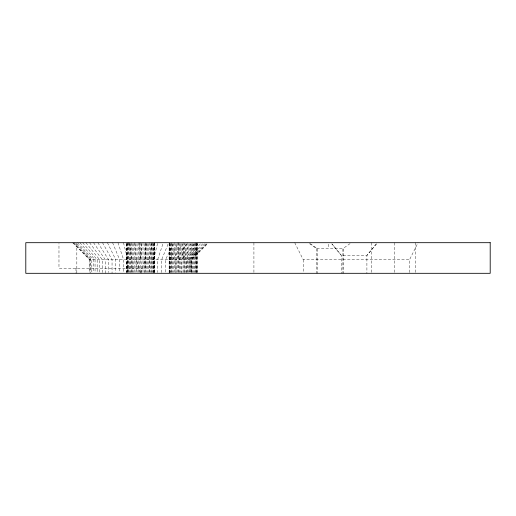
<?xml version="1.0" encoding="UTF-8"?>
<svg xmlns="http://www.w3.org/2000/svg" width="516" height="516" viewBox="0 0 516 516"><rect width="100%" height="100%" fill="white"/><g stroke="black" fill="none" stroke-linecap="round" stroke-linejoin="round"><path stroke-width="0.39" stroke-dasharray="2.58 1.94" d="M141.758 243.462L140.623 259.703L139.436 242.688M144.951 272.512L144.951 259.703L146.331 243.462M152.123 242.688L149.247 259.703L149.247 272.512M157.574 243.462L153.484 259.703L153.484 272.512M140.862 272.551L144.951 259.703M162.798 244.171L157.625 259.703L157.625 272.512M168.042 244.171L161.643 259.703L161.643 272.512M173.118 244.107L165.513 259.703L165.513 272.512M409.549 272.512L409.549 259.703L418.05 242.688M169.203 259.703L177.962 244.049M172.686 259.703L182.516 244.049M186.798 243.997L175.937 259.703L175.937 272.512M178.936 259.703L190.759 243.952M194.351 243.907L181.651 259.703L181.651 272.512M376.364 243.907L366.902 255.446L366.902 273.312M376.428 243.907L366.902 255.446L341.386 255.446L331.859 243.907M197.531 243.907L184.083 259.703L184.083 273.312M200.337 243.862L186.192 259.703L186.192 272.512M202.672 243.862L187.979 259.703L187.979 272.512M204.6 243.823L189.417 259.703L189.417 272.512M206.032 243.823L190.514 259.703L190.514 272.512M206.993 243.823L191.243 259.703L191.243 272.512M191.61 272.512L191.61 259.703L207.471 243.823M350.08 243.604L342.882 248.641L342.882 273.312M309.4 243.604L316.572 248.641L343.682 248.641L343.682 273.312M72.64 242.688L89.636 259.703L191.61 259.703M294.72 242.688L303.227 259.703L409.549 259.703M310.174 243.604L317.366 248.641L317.366 273.312M73.13 242.688L90.003 259.703L90.003 272.512M74.111 242.688L90.739 259.703L90.739 272.512M76.645 243.823L91.829 259.703L91.829 272.512M77.484 242.688L93.273 259.703L93.273 272.512M79.864 242.688L95.054 259.703L95.054 272.512M82.683 242.688L97.169 259.703L97.169 272.512M331.93 243.907L341.386 255.446L341.386 273.312M85.914 242.688L99.594 259.703L99.594 272.512M89.545 242.688L102.316 259.703L102.316 272.512M93.544 242.688L105.316 259.703L105.316 273.312M97.879 242.688L108.566 259.703L108.566 272.512M102.523 242.688L112.049 259.703L112.049 273.312M107.438 242.688L115.739 259.703L115.739 272.512M112.598 242.688L119.602 259.703L119.602 272.512M117.958 242.688L123.621 259.703L123.621 272.512M134.921 243.462L136.295 259.703L140.384 272.551M123.479 242.688L127.768 259.703L127.768 272.512M129.123 242.688L131.999 259.703L131.999 272.512M328.363 244.178L328.924 248.641M182.013 243.462L183.154 259.703L184.289 243.462L184.341 273.312M415.264 242.688L415.264 272.506M394.256 242.688L394.256 272.506M371.72 242.688L371.72 272.506M316.572 248.641L316.572 273.312M303.227 259.703L303.227 272.512M253.917 242.688L253.917 272.506M197.17 243.494L197.17 272.506M197.073 242.688L197.073 272.506M196.873 242.688L196.873 272.506M196.57 243.494L196.57 272.506M196.177 243.494L196.177 272.506M195.68 242.688L195.68 272.506M195.1 243.494L195.1 272.506M194.435 243.494L194.435 272.506M193.687 243.494L193.687 272.506M192.861 243.494L192.861 272.506M191.965 243.494L191.965 272.506M191.01 243.494L191.01 272.506M189.998 243.494L189.998 272.506M188.933 243.494L188.933 272.506M187.824 242.688L187.824 272.506M186.689 243.494L186.689 272.506M185.521 243.494L185.521 272.506M183.154 242.688L183.154 273.312M181.961 243.494L181.961 273.312M180.781 243.494L180.781 272.506M179.613 243.494L179.613 272.506M178.897 242.688L178.936 273.312M178.478 242.688L178.478 272.506M177.369 242.688L177.369 272.506M176.304 243.494L176.304 272.506M175.292 243.494L175.292 272.506M174.337 242.688L174.337 272.506M173.44 243.494L173.44 272.506M172.615 243.494L172.686 272.512M171.867 243.494L171.867 272.506M171.202 242.688L171.202 272.506M170.622 243.494L170.622 272.506M170.132 243.494L170.132 272.506M169.732 243.494L169.732 272.506M169.435 242.688L169.435 272.506M169.229 243.494L169.203 272.512M169.132 243.494L169.132 272.506M154.645 242.688L154.645 272.506M154.542 243.494L154.542 272.506M154.342 242.688L154.342 272.506M154.045 242.688L154.045 272.506M153.645 243.494L153.645 272.506M153.155 243.494L153.155 272.506M152.575 243.494L152.575 272.506M151.91 242.688L151.91 272.506M151.162 243.494L151.162 272.506M150.337 243.494L150.337 272.506M149.44 242.688L149.44 272.506M148.485 243.494L148.485 272.506M147.466 243.494L147.466 272.506M146.402 243.494L146.402 272.506M145.725 243.488L145.725 268.204L58.972 268.204L58.972 243.488M145.299 242.688L145.299 272.506M144.157 243.494L144.157 272.506M142.996 242.688L142.996 272.506M141.816 243.494L141.816 273.312M140.623 242.688L140.623 273.312M139.436 243.494L139.436 272.506M138.249 242.688L138.249 272.506M137.088 243.494L137.088 272.506M136.295 259.703L136.295 272.512M135.947 243.494L135.947 272.506M134.844 242.688L134.844 272.506M133.779 243.494L133.779 272.506M132.767 243.494L132.767 272.506M131.806 242.688L131.806 272.506M130.916 243.494L130.916 272.506M130.09 243.494L130.09 272.506M129.342 243.494L129.342 272.506M128.671 242.688L128.716 273.312M128.091 242.688L128.091 272.506M127.6 242.688L127.6 272.506M127.207 243.494L127.207 272.506M126.904 243.494L126.904 272.506M126.704 243.494L126.704 272.506M126.601 243.494L126.601 272.506M89.636 259.703L89.636 272.512M76.832 243.494L76.832 273.312M75.981 268.204L75.981 273.312"/><path stroke-width="0.77" d="M490.2 242.688L25.8 242.688L25.8 273.312L490.2 273.312L490.2 242.688"/></g></svg>
